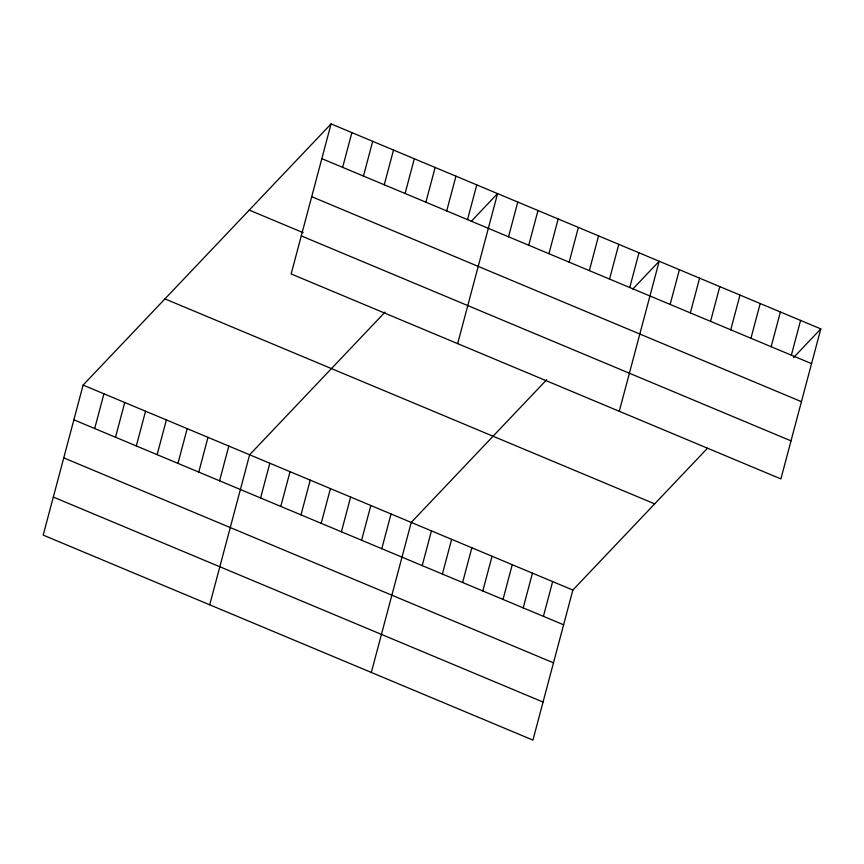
<?xml version="1.0" encoding="UTF-8"?>
<svg xmlns="http://www.w3.org/2000/svg" width="864" height="864" viewBox="0 0 864 864"><rect width="100%" height="100%" fill="white"/><g stroke="black" fill="none" stroke-linecap="round" stroke-linejoin="round"><path stroke-width="1.3" d="M331.074 123.908L291.146 273.942L780.883 478.915L820.8 328.892L331.074 123.908L83.117 385.085L43.2 535.108L532.926 740.092L572.854 590.058L707.465 448.265M94.694 428.522L103.939 393.79M115.506 437.238L124.751 402.505M136.318 445.954L145.562 411.221M157.129 454.658L166.374 419.926M177.952 463.374L187.186 428.641M198.763 472.079L207.997 437.346M219.575 480.794L228.82 446.062M209.704 604.811L249.631 454.777L385.096 312.077M342.641 167.357L351.886 132.624M260.593 497.966L269.827 463.234M363.452 176.062L372.697 141.329M280.789 506.423L290.034 471.69M384.264 184.777L393.509 150.044M300.996 514.868L310.23 480.136M405.086 193.482L414.32 158.749M321.192 523.325L330.437 488.592M425.898 202.198L435.132 167.465M341.399 531.781L350.633 497.048M446.71 210.913L455.954 176.18M361.595 540.238L370.84 505.505M467.521 219.618L476.766 184.885M381.802 548.694L391.036 513.961M457.661 343.634L497.578 193.601L471.215 221.368M371.315 672.451L411.242 522.418L546.707 379.717M508.54 236.79L517.774 202.057M422.204 565.607L431.438 530.874M528.736 245.246L537.98 210.514M442.4 574.063L451.645 539.33M548.942 253.703L558.176 218.97M462.607 582.52L471.841 547.787M569.138 262.159L578.383 227.426M482.803 590.976L492.048 556.243M589.345 270.616L598.579 235.883M503.01 599.432L512.244 564.7M609.541 279.061L618.786 244.328M523.206 607.878L532.451 573.145M629.748 287.518L638.982 252.785M543.413 616.334L552.647 581.602M619.272 411.275L659.189 261.241L632.826 289.019M670.151 304.43L679.385 269.698M690.347 312.887L699.592 278.154M710.554 321.343L719.788 286.61M730.75 329.8L739.994 295.067M750.956 338.256L760.19 303.523M771.152 346.712L780.397 311.98M791.359 355.169L800.593 320.436M793.53 357.62L820.8 328.892M321.829 158.641L811.555 363.625M311.699 196.69L801.436 401.674M249.242 210.092L303.113 232.643M301.277 235.894L791.003 440.867M164.948 298.89L654.674 503.874M83.117 385.085L572.854 590.058M73.883 419.818L563.609 624.791M63.752 457.866L553.489 662.839M53.32 497.059L543.056 702.043"/></g></svg>
